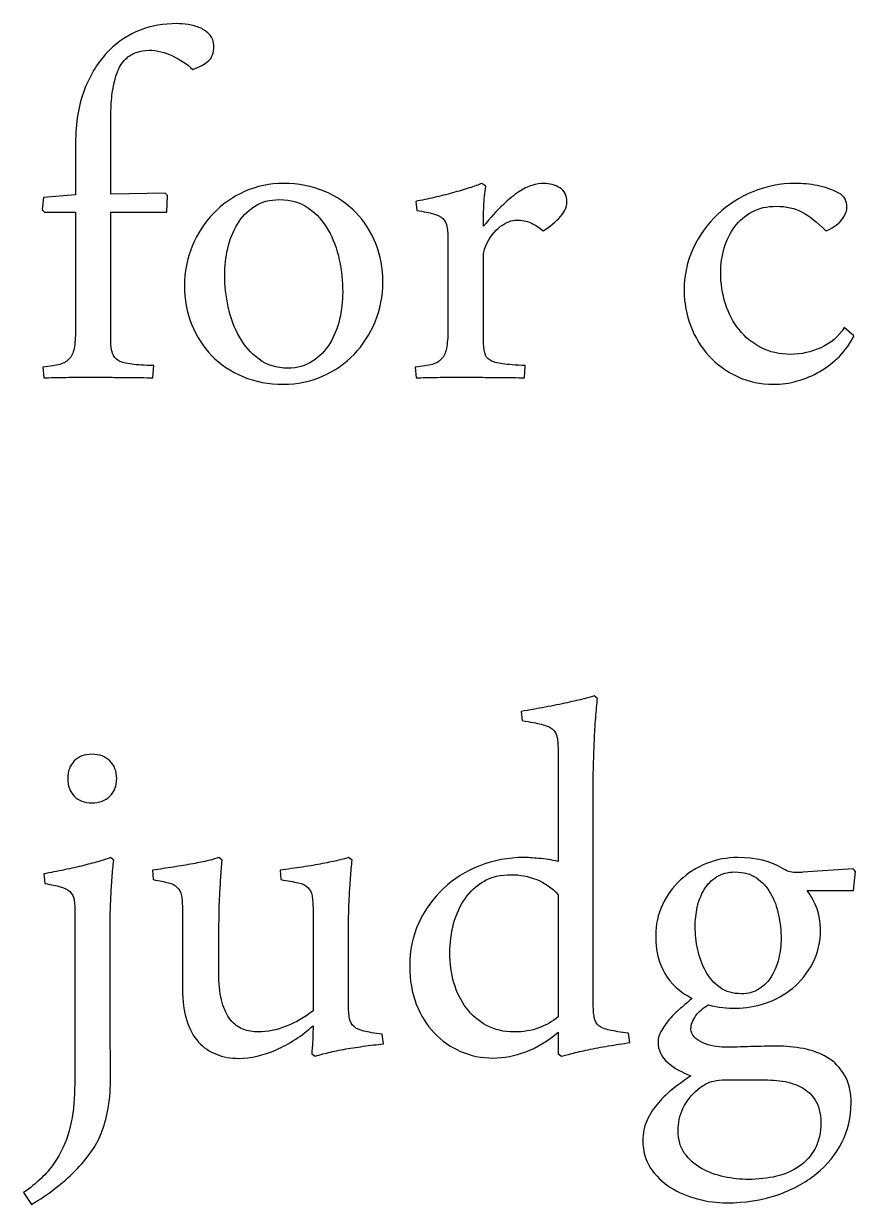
# Model space of a CAD drawing. Extents: x -303 to 288, y -142 to 145.
# Drawn here: x -35.48 to -25.03, y -141.26 to -126.42 of the extents above; entities that cross this region are included whole.
import ezdxf

# ---------------------------------------------------------------- set-up
doc = ezdxf.new("R2010")
doc.units = 0
doc.header["$MEASUREMENT"] = 0
doc.layers.add('LAYER_1', color=7, linetype='CONTINUOUS')

msp = doc.modelspace()

# ---------------------------------------------------------------- linework, layer by layer
at = {"layer": 'LAYER_1', "color": 250}
for points, knots in [([(-34.3837, -128.7916), (-34.3837, -128.7916), (-34.3837, -130.4003), (-34.3837, -130.4003), (-34.3837, -130.4003), (-34.3837, -130.4694), (-34.3766, -130.5245), (-34.3639, -130.5654), (-34.3639, -130.5654), (-34.3498, -130.6063), (-34.323, -130.6374), (-34.2849, -130.6585), (-34.2849, -130.6585), (-34.2468, -130.6797), (-34.1918, -130.6938), (-34.1212, -130.7023), (-34.1212, -130.7023), (-34.0521, -130.7107), (-33.9589, -130.7164), (-33.8432, -130.7192), (-33.8432, -130.7192), (-33.8432, -130.7192), (-33.8545, -130.8716), (-33.8545, -130.8716), (-33.8545, -130.8716), (-33.8997, -130.8716), (-33.9519, -130.8716), (-34.0125, -130.8702), (-34.0125, -130.8702), (-34.0732, -130.8688), (-34.1381, -130.8674), (-34.2059, -130.8674), (-34.2059, -130.8674), (-34.275, -130.8674), (-34.347, -130.8674), (-34.4189, -130.866), (-34.4189, -130.866), (-34.4923, -130.8645), (-34.5615, -130.8631), (-34.6278, -130.8631), (-34.6278, -130.8631), (-34.735, -130.8631), (-34.8437, -130.8645), (-34.9509, -130.8674), (-34.9509, -130.8674), (-35.0582, -130.8702), (-35.1499, -130.8716), (-35.2275, -130.8716), (-35.2275, -130.8716), (-35.2275, -130.8716), (-35.2402, -130.739), (-35.2402, -130.739), (-35.2402, -130.739), (-35.1485, -130.7305), (-35.0765, -130.7192), (-35.0229, -130.7037), (-35.0229, -130.7037), (-34.9693, -130.6896), (-34.9283, -130.6642), (-34.8987, -130.6275), (-34.8987, -130.6275), (-34.8705, -130.5922), (-34.8507, -130.5428), (-34.8409, -130.4807), (-34.8409, -130.4807), (-34.831, -130.4186), (-34.8267, -130.3354), (-34.8267, -130.231), (-34.8267, -130.231), (-34.8267, -130.231), (-34.8267, -128.7916), (-34.8267, -128.7916), (-34.8267, -128.7916), (-34.8267, -128.7916), (-35.219, -128.7916), (-35.219, -128.7916), (-35.219, -128.7916), (-35.219, -128.7916), (-35.2487, -128.7634), (-35.2487, -128.7634), (-35.2487, -128.7634), (-35.2487, -128.7634), (-35.2317, -128.6068), (-35.2317, -128.6068), (-35.2317, -128.6068), (-35.2317, -128.6068), (-34.8267, -128.5729), (-34.8267, -128.5729), (-34.8267, -128.5729), (-34.8267, -128.5729), (-34.8267, -127.928), (-34.8267, -127.928), (-34.8267, -127.928), (-34.8267, -127.6684), (-34.7886, -127.4426), (-34.7153, -127.2507), (-34.7153, -127.2507), (-34.6405, -127.0574), (-34.5375, -126.8951), (-34.4048, -126.7625), (-34.4048, -126.7625), (-34.2891, -126.6468), (-34.1593, -126.5607), (-34.0168, -126.5057), (-34.0168, -126.5057), (-33.8728, -126.4506), (-33.719, -126.4238), (-33.5525, -126.4238), (-33.5525, -126.4238), (-33.5116, -126.4238), (-33.465, -126.428), (-33.41, -126.4351), (-33.41, -126.4351), (-33.3564, -126.4436), (-33.307, -126.4591), (-33.259, -126.4788), (-33.259, -126.4788), (-33.2125, -126.5), (-33.1729, -126.5282), (-33.1405, -126.5663), (-33.1405, -126.5663), (-33.1066, -126.603), (-33.0897, -126.6496), (-33.0897, -126.7046), (-33.0897, -126.7046), (-33.0897, -126.7921), (-33.1123, -126.8556), (-33.1588, -126.8951), (-33.1588, -126.8951), (-33.204, -126.9332), (-33.2689, -126.9671), (-33.355, -126.9981), (-33.355, -126.9981), (-33.4241, -126.9346), (-33.5074, -126.8782), (-33.6076, -126.8302), (-33.6076, -126.8302), (-33.7063, -126.7822), (-33.8051, -126.7582), (-33.9053, -126.7582), (-33.9053, -126.7582), (-33.9603, -126.7582), (-34.0125, -126.7667), (-34.0633, -126.7851), (-34.0633, -126.7851), (-34.1141, -126.8034), (-34.1593, -126.8316), (-34.1988, -126.8697), (-34.1988, -126.8697), (-34.2454, -126.9163), (-34.2807, -126.9741), (-34.3061, -127.0433), (-34.3061, -127.0433), (-34.33, -127.1124), (-34.3484, -127.1872), (-34.3611, -127.2662), (-34.3611, -127.2662), (-34.3738, -127.3467), (-34.3808, -127.4299), (-34.3823, -127.5174), (-34.3823, -127.5174), (-34.3837, -127.6035), (-34.3837, -127.6867), (-34.3837, -127.7672), (-34.3837, -127.7672), (-34.3837, -127.7672), (-34.3837, -128.5645), (-34.3837, -128.5645), (-34.3837, -128.5645), (-34.3837, -128.5645), (-33.7021, -128.5518), (-33.7021, -128.5518), (-33.7021, -128.5518), (-33.7021, -128.5518), (-33.6696, -128.5814), (-33.6696, -128.5814), (-33.6696, -128.5814), (-33.6696, -128.5814), (-33.6809, -128.7916), (-33.6809, -128.7916), (-33.6809, -128.7916), (-33.6809, -128.7916), (-34.3837, -128.7916), (-34.3837, -128.7916)], [0, 0, 0, 0, 0.0212766, 0.0212766, 0.0212766, 0.0212766, 0.0425532, 0.0425532, 0.0425532, 0.0425532, 0.0638298, 0.0638298, 0.0638298, 0.0638298, 0.0851064, 0.0851064, 0.0851064, 0.0851064, 0.106383, 0.106383, 0.106383, 0.106383, 0.1276596, 0.1276596, 0.1276596, 0.1276596, 0.1489362, 0.1489362, 0.1489362, 0.1489362, 0.1702128, 0.1702128, 0.1702128, 0.1702128, 0.1914894, 0.1914894, 0.1914894, 0.1914894, 0.212766, 0.212766, 0.212766, 0.212766, 0.2340426, 0.2340426, 0.2340426, 0.2340426, 0.2553191, 0.2553191, 0.2553191, 0.2553191, 0.2765957, 0.2765957, 0.2765957, 0.2765957, 0.2978723, 0.2978723, 0.2978723, 0.2978723, 0.3191489, 0.3191489, 0.3191489, 0.3191489, 0.3404255, 0.3404255, 0.3404255, 0.3404255, 0.3617021, 0.3617021, 0.3617021, 0.3617021, 0.3829787, 0.3829787, 0.3829787, 0.3829787, 0.4042553, 0.4042553, 0.4042553, 0.4042553, 0.4255319, 0.4255319, 0.4255319, 0.4255319, 0.4468085, 0.4468085, 0.4468085, 0.4468085, 0.4680851, 0.4680851, 0.4680851, 0.4680851, 0.4893617, 0.4893617, 0.4893617, 0.4893617, 0.5106383, 0.5106383, 0.5106383, 0.5106383, 0.5319149, 0.5319149, 0.5319149, 0.5319149, 0.5531915, 0.5531915, 0.5531915, 0.5531915, 0.5744681, 0.5744681, 0.5744681, 0.5744681, 0.5957447, 0.5957447, 0.5957447, 0.5957447, 0.6170213, 0.6170213, 0.6170213, 0.6170213, 0.6382979, 0.6382979, 0.6382979, 0.6382979, 0.6595745, 0.6595745, 0.6595745, 0.6595745, 0.6808511, 0.6808511, 0.6808511, 0.6808511, 0.7021277, 0.7021277, 0.7021277, 0.7021277, 0.7234043, 0.7234043, 0.7234043, 0.7234043, 0.7446809, 0.7446809, 0.7446809, 0.7446809, 0.7659574, 0.7659574, 0.7659574, 0.7659574, 0.787234, 0.787234, 0.787234, 0.787234, 0.8085106, 0.8085106, 0.8085106, 0.8085106, 0.8297872, 0.8297872, 0.8297872, 0.8297872, 0.8510638, 0.8510638, 0.8510638, 0.8510638, 0.8723404, 0.8723404, 0.8723404, 0.8723404, 0.893617, 0.893617, 0.893617, 0.893617, 0.9148936, 0.9148936, 0.9148936, 0.9148936, 0.9361702, 0.9361702, 0.9361702, 0.9361702, 0.9574468, 0.9574468, 0.9574468, 0.9574468, 1, 1, 1, 1]), ([(-33.4579, -129.7187), (-33.4579, -129.5423), (-33.4255, -129.3744), (-33.3606, -129.2178), (-33.3606, -129.2178), (-33.2957, -129.0612), (-33.2082, -128.9243), (-33.0953, -128.8086), (-33.0953, -128.8086), (-32.9838, -128.6929), (-32.8526, -128.6011), (-32.7016, -128.5334), (-32.7016, -128.5334), (-32.5492, -128.4657), (-32.3869, -128.4318), (-32.2134, -128.4318), (-32.2134, -128.4318), (-32.0257, -128.4318), (-31.8549, -128.4643), (-31.7011, -128.5292), (-31.7011, -128.5292), (-31.5459, -128.5941), (-31.4147, -128.683), (-31.306, -128.7945), (-31.306, -128.7945), (-31.1974, -128.9059), (-31.1127, -129.0372), (-31.0534, -129.1867), (-31.0534, -129.1867), (-30.9942, -129.3377), (-30.9645, -129.4972), (-30.9645, -129.6679), (-30.9645, -129.6679), (-30.9645, -129.8471), (-30.997, -130.0151), (-31.0619, -130.1703), (-31.0619, -130.1703), (-31.1268, -130.3269), (-31.2143, -130.4624), (-31.3272, -130.5781), (-31.3272, -130.5781), (-31.4387, -130.6938), (-31.5699, -130.7855), (-31.7237, -130.8533), (-31.7237, -130.8533), (-31.8761, -130.921), (-32.0398, -130.9549), (-32.2134, -130.9549), (-32.2134, -130.9549), (-32.401, -130.9549), (-32.5704, -130.9224), (-32.7242, -130.8575), (-32.7242, -130.8575), (-32.8766, -130.7926), (-33.0078, -130.7037), (-33.1165, -130.5922), (-33.1165, -130.5922), (-33.2251, -130.4807), (-33.3098, -130.3495), (-33.369, -130.1999), (-33.369, -130.1999), (-33.4283, -130.0489), (-33.4579, -129.8895), (-33.4579, -129.7187)], [0, 0, 0, 0, 0.0588235, 0.0588235, 0.0588235, 0.0588235, 0.1176471, 0.1176471, 0.1176471, 0.1176471, 0.1764706, 0.1764706, 0.1764706, 0.1764706, 0.2352941, 0.2352941, 0.2352941, 0.2352941, 0.2941176, 0.2941176, 0.2941176, 0.2941176, 0.3529412, 0.3529412, 0.3529412, 0.3529412, 0.4117647, 0.4117647, 0.4117647, 0.4117647, 0.4705882, 0.4705882, 0.4705882, 0.4705882, 0.5294118, 0.5294118, 0.5294118, 0.5294118, 0.5882353, 0.5882353, 0.5882353, 0.5882353, 0.6470588, 0.6470588, 0.6470588, 0.6470588, 0.7058824, 0.7058824, 0.7058824, 0.7058824, 0.7647059, 0.7647059, 0.7647059, 0.7647059, 0.8235294, 0.8235294, 0.8235294, 0.8235294, 0.8823529, 0.8823529, 0.8823529, 0.8823529, 1, 1, 1, 1]), ([(-29.1823, -130.8716), (-29.2275, -130.8716), (-29.2797, -130.8716), (-29.3418, -130.8702), (-29.3418, -130.8702), (-29.4039, -130.8688), (-29.4716, -130.8674), (-29.5422, -130.8674), (-29.5422, -130.8674), (-29.6141, -130.8674), (-29.6875, -130.8674), (-29.7623, -130.866), (-29.7623, -130.866), (-29.8357, -130.8645), (-29.9062, -130.8631), (-29.9726, -130.8631), (-29.9726, -130.8631), (-30.0798, -130.8631), (-30.1828, -130.8645), (-30.283, -130.8674), (-30.283, -130.8674), (-30.3818, -130.8702), (-30.4707, -130.8716), (-30.5469, -130.8716), (-30.5469, -130.8716), (-30.5469, -130.8716), (-30.5596, -130.739), (-30.5596, -130.739), (-30.5596, -130.739), (-30.4693, -130.7305), (-30.3959, -130.7192), (-30.3423, -130.7037), (-30.3423, -130.7037), (-30.2886, -130.6896), (-30.2477, -130.6642), (-30.2181, -130.6275), (-30.2181, -130.6275), (-30.1899, -130.5922), (-30.1701, -130.5428), (-30.1602, -130.4807), (-30.1602, -130.4807), (-30.1518, -130.4186), (-30.1461, -130.3354), (-30.1461, -130.231), (-30.1461, -130.231), (-30.1461, -130.231), (-30.1461, -129.1599), (-30.1461, -129.1599), (-30.1461, -129.1599), (-30.1461, -129.0823), (-30.1503, -129.0216), (-30.1588, -128.9779), (-30.1588, -128.9779), (-30.1673, -128.9342), (-30.1842, -128.8989), (-30.211, -128.8721), (-30.211, -128.8721), (-30.2364, -128.8467), (-30.2759, -128.8269), (-30.3281, -128.8128), (-30.3281, -128.8128), (-30.3804, -128.7987), (-30.4509, -128.7846), (-30.5384, -128.7719), (-30.5384, -128.7719), (-30.5384, -128.7719), (-30.5511, -128.6562), (-30.5511, -128.6562), (-30.5511, -128.6562), (-30.4763, -128.6421), (-30.4001, -128.6265), (-30.3197, -128.6082), (-30.3197, -128.6082), (-30.2407, -128.5899), (-30.163, -128.5715), (-30.0883, -128.5503), (-30.0883, -128.5503), (-30.0135, -128.5292), (-29.9443, -128.5094), (-29.8794, -128.4883), (-29.8794, -128.4883), (-29.8145, -128.4671), (-29.7623, -128.4487), (-29.72, -128.4318), (-29.72, -128.4318), (-29.72, -128.4318), (-29.6706, -128.4657), (-29.6706, -128.4657), (-29.6706, -128.4657), (-29.6847, -128.5503), (-29.6932, -128.6364), (-29.696, -128.7197), (-29.696, -128.7197), (-29.6988, -128.8043), (-29.7002, -128.8876), (-29.7002, -128.9694), (-29.7002, -128.9694), (-29.6113, -128.8622), (-29.5309, -128.7733), (-29.4575, -128.7027), (-29.4575, -128.7027), (-29.3855, -128.6336), (-29.3178, -128.5786), (-29.2571, -128.5376), (-29.2571, -128.5376), (-29.1964, -128.4981), (-29.1414, -128.4699), (-29.0906, -128.4558), (-29.0906, -128.4558), (-29.0384, -128.4403), (-28.989, -128.4318), (-28.9396, -128.4318), (-28.9396, -128.4318), (-28.8677, -128.4318), (-28.8013, -128.4502), (-28.7407, -128.4868), (-28.7407, -128.4868), (-28.68, -128.5221), (-28.6503, -128.5814), (-28.6503, -128.6646), (-28.6503, -128.6646), (-28.6503, -128.7197), (-28.6772, -128.7803), (-28.7322, -128.8453), (-28.7322, -128.8453), (-28.7872, -128.9116), (-28.8606, -128.9723), (-28.9509, -129.0273), (-28.9509, -129.0273), (-29.0017, -128.9835), (-29.0525, -128.9497), (-29.1061, -128.9271), (-29.1061, -128.9271), (-29.1598, -128.9031), (-29.219, -128.8918), (-29.2825, -128.8918), (-29.2825, -128.8918), (-29.346, -128.8918), (-29.4152, -128.9186), (-29.4885, -128.9737), (-29.4885, -128.9737), (-29.5633, -129.0287), (-29.624, -129.1091), (-29.6706, -129.2136), (-29.6706, -129.2136), (-29.6847, -129.2446), (-29.6932, -129.2714), (-29.696, -129.294), (-29.696, -129.294), (-29.6988, -129.318), (-29.7002, -129.349), (-29.7002, -129.3871), (-29.7002, -129.3871), (-29.7002, -129.3871), (-29.7002, -130.4003), (-29.7002, -130.4003), (-29.7002, -130.4003), (-29.7002, -130.4666), (-29.6946, -130.5188), (-29.6847, -130.5597), (-29.6847, -130.5597), (-29.6762, -130.5993), (-29.6536, -130.6303), (-29.617, -130.6529), (-29.617, -130.6529), (-29.5817, -130.674), (-29.5295, -130.6896), (-29.4603, -130.698), (-29.4603, -130.698), (-29.3912, -130.7065), (-29.2966, -130.7136), (-29.1753, -130.7192), (-29.1753, -130.7192), (-29.1753, -130.7192), (-29.1823, -130.8716), (-29.1823, -130.8716)], [0, 0, 0, 0, 0.0222222, 0.0222222, 0.0222222, 0.0222222, 0.0444444, 0.0444444, 0.0444444, 0.0444444, 0.0666667, 0.0666667, 0.0666667, 0.0666667, 0.0888889, 0.0888889, 0.0888889, 0.0888889, 0.1111111, 0.1111111, 0.1111111, 0.1111111, 0.1333333, 0.1333333, 0.1333333, 0.1333333, 0.1555556, 0.1555556, 0.1555556, 0.1555556, 0.1777778, 0.1777778, 0.1777778, 0.1777778, 0.2, 0.2, 0.2, 0.2, 0.2222222, 0.2222222, 0.2222222, 0.2222222, 0.2444444, 0.2444444, 0.2444444, 0.2444444, 0.2666667, 0.2666667, 0.2666667, 0.2666667, 0.2888889, 0.2888889, 0.2888889, 0.2888889, 0.3111111, 0.3111111, 0.3111111, 0.3111111, 0.3333333, 0.3333333, 0.3333333, 0.3333333, 0.3555556, 0.3555556, 0.3555556, 0.3555556, 0.3777778, 0.3777778, 0.3777778, 0.3777778, 0.4, 0.4, 0.4, 0.4, 0.4222222, 0.4222222, 0.4222222, 0.4222222, 0.4444444, 0.4444444, 0.4444444, 0.4444444, 0.4666667, 0.4666667, 0.4666667, 0.4666667, 0.4888889, 0.4888889, 0.4888889, 0.4888889, 0.5111111, 0.5111111, 0.5111111, 0.5111111, 0.5333333, 0.5333333, 0.5333333, 0.5333333, 0.5555556, 0.5555556, 0.5555556, 0.5555556, 0.5777778, 0.5777778, 0.5777778, 0.5777778, 0.6, 0.6, 0.6, 0.6, 0.6222222, 0.6222222, 0.6222222, 0.6222222, 0.6444444, 0.6444444, 0.6444444, 0.6444444, 0.6666667, 0.6666667, 0.6666667, 0.6666667, 0.6888889, 0.6888889, 0.6888889, 0.6888889, 0.7111111, 0.7111111, 0.7111111, 0.7111111, 0.7333333, 0.7333333, 0.7333333, 0.7333333, 0.7555556, 0.7555556, 0.7555556, 0.7555556, 0.7777778, 0.7777778, 0.7777778, 0.7777778, 0.8, 0.8, 0.8, 0.8, 0.8222222, 0.8222222, 0.8222222, 0.8222222, 0.8444444, 0.8444444, 0.8444444, 0.8444444, 0.8666667, 0.8666667, 0.8666667, 0.8666667, 0.8888889, 0.8888889, 0.8888889, 0.8888889, 0.9111111, 0.9111111, 0.9111111, 0.9111111, 0.9333333, 0.9333333, 0.9333333, 0.9333333, 0.9555556, 0.9555556, 0.9555556, 0.9555556, 1, 1, 1, 1]), ([(-25.0449, -130.3467), (-25.0915, -130.4426), (-25.1521, -130.5287), (-25.2269, -130.6035), (-25.2269, -130.6035), (-25.3003, -130.6769), (-25.3836, -130.7404), (-25.4725, -130.7926), (-25.4725, -130.7926), (-25.5614, -130.8448), (-25.6559, -130.8857), (-25.7561, -130.9125), (-25.7561, -130.9125), (-25.8549, -130.9407), (-25.9536, -130.9549), (-26.0538, -130.9549), (-26.0538, -130.9549), (-26.2189, -130.9549), (-26.3699, -130.9224), (-26.5082, -130.8575), (-26.5082, -130.8575), (-26.6465, -130.7926), (-26.765, -130.7065), (-26.8638, -130.5993), (-26.8638, -130.5993), (-26.9626, -130.4906), (-27.0402, -130.3664), (-27.0952, -130.2239), (-27.0952, -130.2239), (-27.1503, -130.0828), (-27.1785, -129.9332), (-27.1785, -129.7766), (-27.1785, -129.7766), (-27.1785, -129.5861), (-27.1404, -129.4097), (-27.0642, -129.2474), (-27.0642, -129.2474), (-26.988, -129.0837), (-26.8864, -128.9426), (-26.758, -128.8213), (-26.758, -128.8213), (-26.6296, -128.6999), (-26.4814, -128.6054), (-26.3135, -128.5362), (-26.3135, -128.5362), (-26.1456, -128.4671), (-25.9678, -128.4318), (-25.7801, -128.4318), (-25.7801, -128.4318), (-25.6898, -128.4318), (-25.598, -128.4403), (-25.5049, -128.4572), (-25.5049, -128.4572), (-25.4132, -128.4741), (-25.3229, -128.5052), (-25.2354, -128.5518), (-25.2354, -128.5518), (-25.1959, -128.5715), (-25.1691, -128.5969), (-25.1536, -128.6294), (-25.1536, -128.6294), (-25.1394, -128.6604), (-25.131, -128.6915), (-25.131, -128.7225), (-25.131, -128.7225), (-25.131, -128.7719), (-25.1507, -128.8227), (-25.1888, -128.8763), (-25.1888, -128.8763), (-25.2283, -128.9313), (-25.2918, -128.9793), (-25.3793, -129.0231), (-25.3793, -129.0231), (-25.3793, -129.0231), (-25.4005, -129.0231), (-25.4005, -129.0231), (-25.4005, -129.0231), (-25.5021, -128.9186), (-25.5995, -128.8424), (-25.694, -128.7916), (-25.694, -128.7916), (-25.7871, -128.7423), (-25.8958, -128.7183), (-26.02, -128.7183), (-26.02, -128.7183), (-26.1357, -128.7183), (-26.2373, -128.7408), (-26.3248, -128.7874), (-26.3248, -128.7874), (-26.4108, -128.8354), (-26.4828, -128.8975), (-26.5407, -128.9737), (-26.5407, -128.9737), (-26.5985, -129.0513), (-26.6437, -129.1402), (-26.6733, -129.2404), (-26.6733, -129.2404), (-26.7043, -129.342), (-26.7185, -129.445), (-26.7185, -129.5522), (-26.7185, -129.5522), (-26.7185, -129.6877), (-26.6987, -129.8175), (-26.6592, -129.9417), (-26.6592, -129.9417), (-26.6197, -130.0659), (-26.5618, -130.1745), (-26.487, -130.2676), (-26.487, -130.2676), (-26.4137, -130.3622), (-26.3219, -130.437), (-26.2119, -130.4934), (-26.2119, -130.4934), (-26.1032, -130.5499), (-25.979, -130.5781), (-25.8379, -130.5781), (-25.8379, -130.5781), (-25.7067, -130.5781), (-25.5797, -130.5499), (-25.4583, -130.4948), (-25.4583, -130.4948), (-25.337, -130.4398), (-25.2382, -130.3551), (-25.1648, -130.2394), (-25.1648, -130.2394), (-25.1648, -130.2394), (-25.0449, -130.3467), (-25.0449, -130.3467)], [0, 0, 0, 0, 0.030303, 0.030303, 0.030303, 0.030303, 0.0606061, 0.0606061, 0.0606061, 0.0606061, 0.0909091, 0.0909091, 0.0909091, 0.0909091, 0.1212121, 0.1212121, 0.1212121, 0.1212121, 0.1515152, 0.1515152, 0.1515152, 0.1515152, 0.1818182, 0.1818182, 0.1818182, 0.1818182, 0.2121212, 0.2121212, 0.2121212, 0.2121212, 0.2424242, 0.2424242, 0.2424242, 0.2424242, 0.2727273, 0.2727273, 0.2727273, 0.2727273, 0.3030303, 0.3030303, 0.3030303, 0.3030303, 0.3333333, 0.3333333, 0.3333333, 0.3333333, 0.3636364, 0.3636364, 0.3636364, 0.3636364, 0.3939394, 0.3939394, 0.3939394, 0.3939394, 0.4242424, 0.4242424, 0.4242424, 0.4242424, 0.4545455, 0.4545455, 0.4545455, 0.4545455, 0.4848485, 0.4848485, 0.4848485, 0.4848485, 0.5151515, 0.5151515, 0.5151515, 0.5151515, 0.5454545, 0.5454545, 0.5454545, 0.5454545, 0.5757576, 0.5757576, 0.5757576, 0.5757576, 0.6060606, 0.6060606, 0.6060606, 0.6060606, 0.6363636, 0.6363636, 0.6363636, 0.6363636, 0.6666667, 0.6666667, 0.6666667, 0.6666667, 0.6969697, 0.6969697, 0.6969697, 0.6969697, 0.7272727, 0.7272727, 0.7272727, 0.7272727, 0.7575758, 0.7575758, 0.7575758, 0.7575758, 0.7878788, 0.7878788, 0.7878788, 0.7878788, 0.8181818, 0.8181818, 0.8181818, 0.8181818, 0.8484848, 0.8484848, 0.8484848, 0.8484848, 0.8787879, 0.8787879, 0.8787879, 0.8787879, 0.9090909, 0.9090909, 0.9090909, 0.9090909, 0.9393939, 0.9393939, 0.9393939, 0.9393939, 1, 1, 1, 1]), ([(-32.1597, -130.7517), (-32.0384, -130.7517), (-31.934, -130.7234), (-31.8479, -130.6656), (-31.8479, -130.6656), (-31.7604, -130.6063), (-31.6884, -130.5329), (-31.632, -130.4412), (-31.632, -130.4412), (-31.5755, -130.3509), (-31.5346, -130.2493), (-31.5078, -130.1364), (-31.5078, -130.1364), (-31.4824, -130.0221), (-31.4697, -129.9092), (-31.4697, -129.7963), (-31.4697, -129.7963), (-31.4697, -129.6651), (-31.4838, -129.5296), (-31.512, -129.3914), (-31.512, -129.3914), (-31.5417, -129.2545), (-31.5882, -129.1289), (-31.6517, -129.0174), (-31.6517, -129.0174), (-31.7138, -128.9059), (-31.7971, -128.8142), (-31.8973, -128.7423), (-31.8973, -128.7423), (-31.9975, -128.6703), (-32.1202, -128.635), (-32.2627, -128.635), (-32.2627, -128.635), (-32.3869, -128.635), (-32.4928, -128.6632), (-32.5788, -128.7197), (-32.5788, -128.7197), (-32.6663, -128.7761), (-32.7369, -128.8495), (-32.7919, -128.9412), (-32.7919, -128.9412), (-32.8469, -129.0315), (-32.8879, -129.1345), (-32.9147, -129.2474), (-32.9147, -129.2474), (-32.9401, -129.3603), (-32.9528, -129.4732), (-32.9528, -129.5861), (-32.9528, -129.5861), (-32.9528, -129.7131), (-32.9387, -129.8443), (-32.9076, -129.9826), (-32.9076, -129.9826), (-32.878, -130.1209), (-32.83, -130.2465), (-32.7679, -130.3594), (-32.7679, -130.3594), (-32.7044, -130.4723), (-32.6226, -130.5654), (-32.521, -130.6402), (-32.521, -130.6402), (-32.4208, -130.715), (-32.2994, -130.7517), (-32.1597, -130.7517)], [0, 0, 0, 0, 0.0588235, 0.0588235, 0.0588235, 0.0588235, 0.1176471, 0.1176471, 0.1176471, 0.1176471, 0.1764706, 0.1764706, 0.1764706, 0.1764706, 0.2352941, 0.2352941, 0.2352941, 0.2352941, 0.2941176, 0.2941176, 0.2941176, 0.2941176, 0.3529412, 0.3529412, 0.3529412, 0.3529412, 0.4117647, 0.4117647, 0.4117647, 0.4117647, 0.4705882, 0.4705882, 0.4705882, 0.4705882, 0.5294118, 0.5294118, 0.5294118, 0.5294118, 0.5882353, 0.5882353, 0.5882353, 0.5882353, 0.6470588, 0.6470588, 0.6470588, 0.6470588, 0.7058824, 0.7058824, 0.7058824, 0.7058824, 0.7647059, 0.7647059, 0.7647059, 0.7647059, 0.8235294, 0.8235294, 0.8235294, 0.8235294, 0.8823529, 0.8823529, 0.8823529, 0.8823529, 1, 1, 1, 1]), ([(-28.2665, -134.9017), (-28.275, -134.9708), (-28.2821, -135.0527), (-28.2891, -135.1458), (-28.2891, -135.1458), (-28.2962, -135.2404), (-28.3018, -135.3335), (-28.3061, -135.428), (-28.3061, -135.428), (-28.3103, -135.5212), (-28.3131, -135.6087), (-28.3159, -135.6919), (-28.3159, -135.6919), (-28.3188, -135.7752), (-28.3202, -135.8401), (-28.3202, -135.8909), (-28.3202, -135.8909), (-28.3202, -135.8909), (-28.3202, -138.7187), (-28.3202, -138.7187), (-28.3202, -138.7187), (-28.3202, -138.7977), (-28.3159, -138.8612), (-28.3075, -138.9064), (-28.3075, -138.9064), (-28.299, -138.9516), (-28.2807, -138.9868), (-28.2496, -139.0122), (-28.2496, -139.0122), (-28.22, -139.0362), (-28.1748, -139.0546), (-28.1156, -139.0673), (-28.1156, -139.0673), (-28.0563, -139.08), (-27.9773, -139.0927), (-27.8771, -139.1068), (-27.8771, -139.1068), (-27.8771, -139.1068), (-27.8616, -139.2225), (-27.8616, -139.2225), (-27.8616, -139.2225), (-27.949, -139.2366), (-28.0394, -139.2507), (-28.1297, -139.2662), (-28.1297, -139.2662), (-28.2214, -139.2803), (-28.3061, -139.2973), (-28.3837, -139.3128), (-28.3837, -139.3128), (-28.4627, -139.3297), (-28.5318, -139.3453), (-28.5911, -139.3608), (-28.5911, -139.3608), (-28.6504, -139.3763), (-28.6941, -139.3876), (-28.7209, -139.3961), (-28.7209, -139.3961), (-28.7209, -139.3961), (-28.7618, -139.3636), (-28.7618, -139.3636), (-28.7618, -139.3636), (-28.7618, -139.3636), (-28.7618, -139.0941), (-28.7618, -139.0941), (-28.7618, -139.0941), (-28.8973, -139.207), (-29.0328, -139.2888), (-29.1696, -139.3396), (-29.1696, -139.3396), (-29.3065, -139.3918), (-29.4434, -139.4172), (-29.5803, -139.4172), (-29.5803, -139.4172), (-29.7242, -139.4172), (-29.8597, -139.389), (-29.9867, -139.334), (-29.9867, -139.334), (-30.1123, -139.2789), (-30.2237, -139.2013), (-30.3183, -139.1025), (-30.3183, -139.1025), (-30.4142, -139.0038), (-30.489, -138.8824), (-30.5441, -138.7413), (-30.5441, -138.7413), (-30.5991, -138.5988), (-30.6273, -138.4407), (-30.6273, -138.2672), (-30.6273, -138.2672), (-30.6273, -138.0696), (-30.5892, -137.8862), (-30.513, -137.7197), (-30.513, -137.7197), (-30.4368, -137.5532), (-30.3338, -137.4092), (-30.2026, -137.2879), (-30.2026, -137.2879), (-30.0728, -137.1665), (-29.9204, -137.072), (-29.7468, -137.0028), (-29.7468, -137.0028), (-29.5732, -136.9337), (-29.387, -136.8984), (-29.188, -136.8984), (-29.188, -136.8984), (-29.1499, -136.8984), (-29.0892, -136.9026), (-29.006, -136.9097), (-29.006, -136.9097), (-28.9241, -136.9168), (-28.8423, -136.9295), (-28.7618, -136.9492), (-28.7618, -136.9492), (-28.7618, -136.9492), (-28.7618, -135.5762), (-28.7618, -135.5762), (-28.7618, -135.5762), (-28.7618, -135.4986), (-28.7661, -135.4379), (-28.7745, -135.3928), (-28.7745, -135.3928), (-28.783, -135.3462), (-28.8028, -135.3109), (-28.8352, -135.2841), (-28.8352, -135.2841), (-28.8663, -135.2587), (-28.9114, -135.239), (-28.9707, -135.2248), (-28.9707, -135.2248), (-29.0299, -135.2107), (-29.1104, -135.1952), (-29.2134, -135.1797), (-29.2134, -135.1797), (-29.2134, -135.1797), (-29.2247, -135.064), (-29.2247, -135.064), (-29.2247, -135.064), (-29.1231, -135.047), (-29.0229, -135.0287), (-28.9241, -135.0104), (-28.9241, -135.0104), (-28.8239, -134.9906), (-28.7322, -134.9723), (-28.649, -134.9539), (-28.649, -134.9539), (-28.5643, -134.9356), (-28.4923, -134.92), (-28.4331, -134.9045), (-28.4331, -134.9045), (-28.3738, -134.889), (-28.3329, -134.8777), (-28.3075, -134.8692), (-28.3075, -134.8692), (-28.3075, -134.8692), (-28.2665, -134.9017), (-28.2665, -134.9017)], [0, 0, 0, 0, 0.025, 0.025, 0.025, 0.025, 0.05, 0.05, 0.05, 0.05, 0.075, 0.075, 0.075, 0.075, 0.1, 0.1, 0.1, 0.1, 0.125, 0.125, 0.125, 0.125, 0.15, 0.15, 0.15, 0.15, 0.175, 0.175, 0.175, 0.175, 0.2, 0.2, 0.2, 0.2, 0.225, 0.225, 0.225, 0.225, 0.25, 0.25, 0.25, 0.25, 0.275, 0.275, 0.275, 0.275, 0.3, 0.3, 0.3, 0.3, 0.325, 0.325, 0.325, 0.325, 0.35, 0.35, 0.35, 0.35, 0.375, 0.375, 0.375, 0.375, 0.4, 0.4, 0.4, 0.4, 0.425, 0.425, 0.425, 0.425, 0.45, 0.45, 0.45, 0.45, 0.475, 0.475, 0.475, 0.475, 0.5, 0.5, 0.5, 0.5, 0.525, 0.525, 0.525, 0.525, 0.55, 0.55, 0.55, 0.55, 0.575, 0.575, 0.575, 0.575, 0.6, 0.6, 0.6, 0.6, 0.625, 0.625, 0.625, 0.625, 0.65, 0.65, 0.65, 0.65, 0.675, 0.675, 0.675, 0.675, 0.7, 0.7, 0.7, 0.7, 0.725, 0.725, 0.725, 0.725, 0.75, 0.75, 0.75, 0.75, 0.775, 0.775, 0.775, 0.775, 0.8, 0.8, 0.8, 0.8, 0.825, 0.825, 0.825, 0.825, 0.85, 0.85, 0.85, 0.85, 0.875, 0.875, 0.875, 0.875, 0.9, 0.9, 0.9, 0.9, 0.925, 0.925, 0.925, 0.925, 0.95, 0.95, 0.95, 0.95, 1, 1, 1, 1]), ([(-34.9255, -135.9064), (-34.9255, -135.8161), (-34.8987, -135.7427), (-34.8437, -135.6863), (-34.8437, -135.6863), (-34.7872, -135.6298), (-34.7153, -135.6016), (-34.6236, -135.6016), (-34.6236, -135.6016), (-34.5276, -135.6016), (-34.4514, -135.6298), (-34.395, -135.6863), (-34.395, -135.6863), (-34.3385, -135.7427), (-34.3103, -135.8161), (-34.3103, -135.9064), (-34.3103, -135.9064), (-34.3103, -135.9981), (-34.3385, -136.0715), (-34.395, -136.1279), (-34.395, -136.1279), (-34.4514, -136.1844), (-34.5276, -136.2126), (-34.6236, -136.2126), (-34.6236, -136.2126), (-34.7153, -136.2126), (-34.7872, -136.1844), (-34.8437, -136.1279), (-34.8437, -136.1279), (-34.8987, -136.0715), (-34.9255, -135.9981), (-34.9255, -135.9064)], [0, 0, 0, 0, 0.1111111, 0.1111111, 0.1111111, 0.1111111, 0.2222222, 0.2222222, 0.2222222, 0.2222222, 0.3333333, 0.3333333, 0.3333333, 0.3333333, 0.4444444, 0.4444444, 0.4444444, 0.4444444, 0.5555556, 0.5555556, 0.5555556, 0.5555556, 0.6666667, 0.6666667, 0.6666667, 0.6666667, 0.7777778, 0.7777778, 0.7777778, 0.7777778, 1, 1, 1, 1]), ([(-34.347, -136.9323), (-34.3554, -137.0014), (-34.3625, -137.0748), (-34.3681, -137.1552), (-34.3681, -137.1552), (-34.3738, -137.2357), (-34.378, -137.3147), (-34.3823, -137.3937), (-34.3823, -137.3937), (-34.3865, -137.4713), (-34.3893, -137.5447), (-34.3907, -137.6138), (-34.3907, -137.6138), (-34.3921, -137.683), (-34.3921, -137.7422), (-34.3921, -137.7916), (-34.3921, -137.7916), (-34.3921, -137.7916), (-34.3921, -138.85), (-34.3921, -138.85), (-34.3921, -138.85), (-34.3921, -138.9911), (-34.3921, -139.1209), (-34.3907, -139.2408), (-34.3907, -139.2408), (-34.3893, -139.3608), (-34.3879, -139.4624), (-34.3879, -139.5442), (-34.3879, -139.5442), (-34.3879, -139.5442), (-34.3879, -139.715), (-34.3879, -139.715), (-34.3879, -139.715), (-34.3879, -139.8377), (-34.3992, -139.9563), (-34.4218, -140.0677), (-34.4218, -140.0677), (-34.4429, -140.1792), (-34.4712, -140.278), (-34.5036, -140.3641), (-34.5036, -140.3641), (-34.5671, -140.5207), (-34.6772, -140.6773), (-34.8324, -140.8354), (-34.8324, -140.8354), (-34.989, -140.992), (-35.1711, -141.1317), (-35.3799, -141.2559), (-35.3799, -141.2559), (-35.3799, -141.2559), (-35.4801, -141.1077), (-35.4801, -141.1077), (-35.4801, -141.1077), (-35.315, -140.992), (-35.188, -140.8692), (-35.0991, -140.7422), (-35.0991, -140.7422), (-35.0116, -140.6138), (-34.9467, -140.477), (-34.9072, -140.333), (-34.9072, -140.333), (-34.8677, -140.1877), (-34.8451, -140.0339), (-34.8409, -139.8688), (-34.8409, -139.8688), (-34.8366, -139.7051), (-34.8352, -139.5287), (-34.8352, -139.3382), (-34.8352, -139.3382), (-34.8352, -139.3382), (-34.8352, -137.6096), (-34.8352, -137.6096), (-34.8352, -137.6096), (-34.8352, -137.5334), (-34.8394, -137.4727), (-34.8465, -137.4276), (-34.8465, -137.4276), (-34.855, -137.3838), (-34.8733, -137.35), (-34.8987, -137.3246), (-34.8987, -137.3246), (-34.9255, -137.3006), (-34.9636, -137.2808), (-35.0144, -137.2667), (-35.0144, -137.2667), (-35.0652, -137.2526), (-35.133, -137.2399), (-35.2148, -137.2258), (-35.2148, -137.2258), (-35.2148, -137.2258), (-35.2275, -137.1058), (-35.2275, -137.1058), (-35.2275, -137.1058), (-35.1414, -137.0889), (-35.0553, -137.072), (-34.9693, -137.0536), (-34.9693, -137.0536), (-34.8818, -137.0367), (-34.8013, -137.0169), (-34.7251, -136.9986), (-34.7251, -136.9986), (-34.649, -136.9788), (-34.5826, -136.9605), (-34.5234, -136.945), (-34.5234, -136.945), (-34.4641, -136.928), (-34.4189, -136.9125), (-34.3879, -136.8984), (-34.3879, -136.8984), (-34.3879, -136.8984), (-34.347, -136.9323), (-34.347, -136.9323)], [0, 0, 0, 0, 0.0344828, 0.0344828, 0.0344828, 0.0344828, 0.0689655, 0.0689655, 0.0689655, 0.0689655, 0.1034483, 0.1034483, 0.1034483, 0.1034483, 0.137931, 0.137931, 0.137931, 0.137931, 0.1724138, 0.1724138, 0.1724138, 0.1724138, 0.2068966, 0.2068966, 0.2068966, 0.2068966, 0.2413793, 0.2413793, 0.2413793, 0.2413793, 0.2758621, 0.2758621, 0.2758621, 0.2758621, 0.3103448, 0.3103448, 0.3103448, 0.3103448, 0.3448276, 0.3448276, 0.3448276, 0.3448276, 0.3793103, 0.3793103, 0.3793103, 0.3793103, 0.4137931, 0.4137931, 0.4137931, 0.4137931, 0.4482759, 0.4482759, 0.4482759, 0.4482759, 0.4827586, 0.4827586, 0.4827586, 0.4827586, 0.5172414, 0.5172414, 0.5172414, 0.5172414, 0.5517241, 0.5517241, 0.5517241, 0.5517241, 0.5862069, 0.5862069, 0.5862069, 0.5862069, 0.6206897, 0.6206897, 0.6206897, 0.6206897, 0.6551724, 0.6551724, 0.6551724, 0.6551724, 0.6896552, 0.6896552, 0.6896552, 0.6896552, 0.7241379, 0.7241379, 0.7241379, 0.7241379, 0.7586207, 0.7586207, 0.7586207, 0.7586207, 0.7931034, 0.7931034, 0.7931034, 0.7931034, 0.8275862, 0.8275862, 0.8275862, 0.8275862, 0.862069, 0.862069, 0.862069, 0.862069, 0.8965517, 0.8965517, 0.8965517, 0.8965517, 0.9310345, 0.9310345, 0.9310345, 0.9310345, 1, 1, 1, 1]), ([(-31.8592, -139.3636), (-31.8536, -139.3128), (-31.8494, -139.2549), (-31.8465, -139.1872), (-31.8465, -139.1872), (-31.8437, -139.1195), (-31.8423, -139.0616), (-31.8423, -139.0122), (-31.8423, -139.0122), (-31.9862, -139.1406), (-32.1401, -139.2422), (-32.3037, -139.3128), (-32.3037, -139.3128), (-32.4674, -139.3848), (-32.6255, -139.4215), (-32.7765, -139.4215), (-32.7765, -139.4215), (-32.8781, -139.4215), (-32.9726, -139.4045), (-33.0573, -139.3707), (-33.0573, -139.3707), (-33.1434, -139.3382), (-33.2181, -139.286), (-33.2816, -139.2168), (-33.2816, -139.2168), (-33.3451, -139.1463), (-33.3945, -139.056), (-33.4298, -138.9459), (-33.4298, -138.9459), (-33.4651, -138.8358), (-33.4834, -138.7032), (-33.4834, -138.548), (-33.4834, -138.548), (-33.4834, -138.548), (-33.4834, -137.5602), (-33.4834, -137.5602), (-33.4834, -137.5602), (-33.4834, -137.484), (-33.4877, -137.4233), (-33.4961, -137.3782), (-33.4961, -137.3782), (-33.5046, -137.3344), (-33.5215, -137.2992), (-33.5483, -137.2738), (-33.5483, -137.2738), (-33.5737, -137.2469), (-33.6104, -137.2272), (-33.6598, -137.2159), (-33.6598, -137.2159), (-33.7078, -137.2032), (-33.7713, -137.1905), (-33.8517, -137.1764), (-33.8517, -137.1764), (-33.8517, -137.1764), (-33.8602, -137.0565), (-33.8602, -137.0565), (-33.8602, -137.0565), (-33.7713, -137.0452), (-33.6838, -137.0325), (-33.5977, -137.0184), (-33.5977, -137.0184), (-33.5102, -137.0057), (-33.4298, -136.9915), (-33.3536, -136.9774), (-33.3536, -136.9774), (-33.2774, -136.9633), (-33.2111, -136.9506), (-33.1546, -136.9365), (-33.1546, -136.9365), (-33.0982, -136.9224), (-33.0545, -136.9097), (-33.0248, -136.8984), (-33.0248, -136.8984), (-33.0248, -136.8984), (-32.9839, -136.9323), (-32.9839, -136.9323), (-32.9839, -136.9323), (-32.9924, -137.0014), (-32.998, -137.0748), (-33.0022, -137.1538), (-33.0022, -137.1538), (-33.0065, -137.2314), (-33.0107, -137.309), (-33.0149, -137.3824), (-33.0149, -137.3824), (-33.0192, -137.4572), (-33.022, -137.5278), (-33.022, -137.5955), (-33.022, -137.5955), (-33.0234, -137.6632), (-33.0248, -137.7211), (-33.0248, -137.7719), (-33.0248, -137.7719), (-33.0248, -137.7719), (-33.0248, -138.3914), (-33.0248, -138.3914), (-33.0248, -138.3914), (-33.0248, -138.5212), (-33.0121, -138.6312), (-32.9853, -138.7201), (-32.9853, -138.7201), (-32.9599, -138.809), (-32.9246, -138.8824), (-32.8795, -138.9374), (-32.8795, -138.9374), (-32.8357, -138.9925), (-32.7835, -139.032), (-32.7228, -139.0546), (-32.7228, -139.0546), (-32.6622, -139.0786), (-32.5973, -139.0898), (-32.5281, -139.0898), (-32.5281, -139.0898), (-32.4152, -139.0898), (-32.2995, -139.0659), (-32.1796, -139.0179), (-32.1796, -139.0179), (-32.0596, -138.9699), (-31.9467, -138.905), (-31.8423, -138.826), (-31.8423, -138.826), (-31.8423, -138.826), (-31.8423, -137.5602), (-31.8423, -137.5602), (-31.8423, -137.5602), (-31.8423, -137.484), (-31.8465, -137.4233), (-31.855, -137.3782), (-31.855, -137.3782), (-31.8635, -137.3344), (-31.8804, -137.2992), (-31.9086, -137.2738), (-31.9086, -137.2738), (-31.9354, -137.2469), (-31.9764, -137.2272), (-32.03, -137.2159), (-32.03, -137.2159), (-32.0836, -137.2032), (-32.157, -137.1905), (-32.2473, -137.1764), (-32.2473, -137.1764), (-32.2473, -137.1764), (-32.2558, -137.0565), (-32.2558, -137.0565), (-32.2558, -137.0565), (-32.1626, -137.0452), (-32.0695, -137.0325), (-31.9764, -137.0184), (-31.9764, -137.0184), (-31.8846, -137.0057), (-31.8, -136.9901), (-31.7224, -136.976), (-31.7224, -136.976), (-31.6448, -136.9605), (-31.5784, -136.9464), (-31.5206, -136.9337), (-31.5206, -136.9337), (-31.4627, -136.9224), (-31.4204, -136.9097), (-31.3964, -136.8984), (-31.3964, -136.8984), (-31.3964, -136.8984), (-31.3498, -136.9323), (-31.3498, -136.9323), (-31.3498, -136.9323), (-31.3583, -137.0014), (-31.3654, -137.0748), (-31.371, -137.1538), (-31.371, -137.1538), (-31.3767, -137.2314), (-31.3809, -137.309), (-31.3851, -137.3824), (-31.3851, -137.3824), (-31.3894, -137.4572), (-31.3922, -137.5278), (-31.3936, -137.5955), (-31.3936, -137.5955), (-31.395, -137.6632), (-31.3964, -137.7211), (-31.3964, -137.7719), (-31.3964, -137.7719), (-31.3964, -137.7719), (-31.3964, -138.7342), (-31.3964, -138.7342), (-31.3964, -138.7342), (-31.3964, -138.8147), (-31.3922, -138.8768), (-31.3837, -138.9205), (-31.3837, -138.9205), (-31.3752, -138.9643), (-31.3569, -138.9995), (-31.3273, -139.0235), (-31.3273, -139.0235), (-31.299, -139.0489), (-31.2567, -139.0673), (-31.2017, -139.08), (-31.2017, -139.08), (-31.1466, -139.0927), (-31.0704, -139.1054), (-30.9745, -139.1195), (-30.9745, -139.1195), (-30.9745, -139.1195), (-30.9576, -139.2394), (-30.9576, -139.2394), (-30.9576, -139.2394), (-31.0408, -139.2479), (-31.1255, -139.2578), (-31.2116, -139.2705), (-31.2116, -139.2705), (-31.299, -139.2818), (-31.3809, -139.2959), (-31.4599, -139.3086), (-31.4599, -139.3086), (-31.5389, -139.3227), (-31.6095, -139.3382), (-31.673, -139.3551), (-31.673, -139.3551), (-31.7365, -139.3707), (-31.7845, -139.3848), (-31.8169, -139.3961), (-31.8169, -139.3961), (-31.8169, -139.3961), (-31.8592, -139.3636), (-31.8592, -139.3636)], [0, 0, 0, 0, 0.0175439, 0.0175439, 0.0175439, 0.0175439, 0.0350877, 0.0350877, 0.0350877, 0.0350877, 0.0526316, 0.0526316, 0.0526316, 0.0526316, 0.0701754, 0.0701754, 0.0701754, 0.0701754, 0.0877193, 0.0877193, 0.0877193, 0.0877193, 0.1052632, 0.1052632, 0.1052632, 0.1052632, 0.122807, 0.122807, 0.122807, 0.122807, 0.1403509, 0.1403509, 0.1403509, 0.1403509, 0.1578947, 0.1578947, 0.1578947, 0.1578947, 0.1754386, 0.1754386, 0.1754386, 0.1754386, 0.1929825, 0.1929825, 0.1929825, 0.1929825, 0.2105263, 0.2105263, 0.2105263, 0.2105263, 0.2280702, 0.2280702, 0.2280702, 0.2280702, 0.245614, 0.245614, 0.245614, 0.245614, 0.2631579, 0.2631579, 0.2631579, 0.2631579, 0.2807018, 0.2807018, 0.2807018, 0.2807018, 0.2982456, 0.2982456, 0.2982456, 0.2982456, 0.3157895, 0.3157895, 0.3157895, 0.3157895, 0.3333333, 0.3333333, 0.3333333, 0.3333333, 0.3508772, 0.3508772, 0.3508772, 0.3508772, 0.3684211, 0.3684211, 0.3684211, 0.3684211, 0.3859649, 0.3859649, 0.3859649, 0.3859649, 0.4035088, 0.4035088, 0.4035088, 0.4035088, 0.4210526, 0.4210526, 0.4210526, 0.4210526, 0.4385965, 0.4385965, 0.4385965, 0.4385965, 0.4561404, 0.4561404, 0.4561404, 0.4561404, 0.4736842, 0.4736842, 0.4736842, 0.4736842, 0.4912281, 0.4912281, 0.4912281, 0.4912281, 0.5087719, 0.5087719, 0.5087719, 0.5087719, 0.5263158, 0.5263158, 0.5263158, 0.5263158, 0.5438596, 0.5438596, 0.5438596, 0.5438596, 0.5614035, 0.5614035, 0.5614035, 0.5614035, 0.5789474, 0.5789474, 0.5789474, 0.5789474, 0.5964912, 0.5964912, 0.5964912, 0.5964912, 0.6140351, 0.6140351, 0.6140351, 0.6140351, 0.6315789, 0.6315789, 0.6315789, 0.6315789, 0.6491228, 0.6491228, 0.6491228, 0.6491228, 0.6666667, 0.6666667, 0.6666667, 0.6666667, 0.6842105, 0.6842105, 0.6842105, 0.6842105, 0.7017544, 0.7017544, 0.7017544, 0.7017544, 0.7192982, 0.7192982, 0.7192982, 0.7192982, 0.7368421, 0.7368421, 0.7368421, 0.7368421, 0.754386, 0.754386, 0.754386, 0.754386, 0.7719298, 0.7719298, 0.7719298, 0.7719298, 0.7894737, 0.7894737, 0.7894737, 0.7894737, 0.8070175, 0.8070175, 0.8070175, 0.8070175, 0.8245614, 0.8245614, 0.8245614, 0.8245614, 0.8421053, 0.8421053, 0.8421053, 0.8421053, 0.8596491, 0.8596491, 0.8596491, 0.8596491, 0.877193, 0.877193, 0.877193, 0.877193, 0.8947368, 0.8947368, 0.8947368, 0.8947368, 0.9122807, 0.9122807, 0.9122807, 0.9122807, 0.9298246, 0.9298246, 0.9298246, 0.9298246, 0.9473684, 0.9473684, 0.9473684, 0.9473684, 0.9649123, 0.9649123, 0.9649123, 0.9649123, 1, 1, 1, 1]), ([(-27.5356, -137.8791), (-27.5356, -137.7408), (-27.5074, -137.6124), (-27.451, -137.4925), (-27.451, -137.4925), (-27.3945, -137.3725), (-27.3183, -137.2681), (-27.2238, -137.1806), (-27.2238, -137.1806), (-27.1278, -137.0917), (-27.0178, -137.0226), (-26.895, -136.9732), (-26.895, -136.9732), (-26.7708, -136.9238), (-26.6396, -136.8984), (-26.5013, -136.8984), (-26.5013, -136.8984), (-26.2812, -136.8984), (-26.0907, -136.9464), (-25.9312, -137.0395), (-25.9312, -137.0395), (-25.9016, -137.0593), (-25.8719, -137.072), (-25.8465, -137.079), (-25.8465, -137.079), (-25.8197, -137.0861), (-25.7887, -137.0889), (-25.7534, -137.0889), (-25.7534, -137.0889), (-25.7238, -137.0861), (-25.7012, -137.0847), (-25.6871, -137.0847), (-25.6871, -137.0847), (-25.6871, -137.0847), (-25.0549, -137.0395), (-25.0549, -137.0395), (-25.0549, -137.0395), (-25.0549, -137.0395), (-25.0253, -137.0734), (-25.0253, -137.0734), (-25.0253, -137.0734), (-25.0253, -137.0734), (-25.0507, -137.3119), (-25.0507, -137.3119), (-25.0507, -137.3119), (-25.0507, -137.3119), (-25.6335, -137.3119), (-25.6335, -137.3119), (-25.6335, -137.3119), (-25.5206, -137.4586), (-25.4641, -137.6195), (-25.4641, -137.7959), (-25.4641, -137.7959), (-25.4641, -137.9581), (-25.4966, -138.1021), (-25.5615, -138.2263), (-25.5615, -138.2263), (-25.6264, -138.3504), (-25.7097, -138.4549), (-25.8127, -138.5381), (-25.8127, -138.5381), (-25.9171, -138.6228), (-26.0314, -138.6863), (-26.157, -138.7286), (-26.157, -138.7286), (-26.2826, -138.7709), (-26.4053, -138.7921), (-26.5267, -138.7921), (-26.5267, -138.7921), (-26.6339, -138.7921), (-26.7482, -138.7794), (-26.8696, -138.7512), (-26.8696, -138.7512), (-26.9331, -138.7808), (-26.9867, -138.826), (-27.029, -138.8852), (-27.029, -138.8852), (-27.0714, -138.9445), (-27.0925, -139.0009), (-27.0925, -139.0532), (-27.0925, -139.0532), (-27.0925, -139.0913), (-27.0784, -139.1251), (-27.0488, -139.1548), (-27.0488, -139.1548), (-27.0206, -139.183), (-26.9853, -139.207), (-26.9416, -139.2267), (-26.9416, -139.2267), (-26.8992, -139.2465), (-26.8541, -139.2592), (-26.8061, -139.2676), (-26.8061, -139.2676), (-26.7567, -139.2761), (-26.7144, -139.2803), (-26.6749, -139.2803), (-26.6749, -139.2803), (-26.5676, -139.2803), (-26.4561, -139.2789), (-26.339, -139.2747), (-26.339, -139.2747), (-26.2219, -139.2705), (-26.1118, -139.2676), (-26.0102, -139.2676), (-26.0102, -139.2676), (-25.9002, -139.2676), (-25.7887, -139.2789), (-25.6786, -139.2987), (-25.6786, -139.2987), (-25.5686, -139.3199), (-25.4684, -139.3565), (-25.3795, -139.4102), (-25.3795, -139.4102), (-25.2892, -139.4638), (-25.2172, -139.5386), (-25.1622, -139.6317), (-25.1622, -139.6317), (-25.1071, -139.7248), (-25.0789, -139.8434), (-25.0789, -139.9873), (-25.0789, -139.9873), (-25.0789, -140.1609), (-25.1184, -140.3246), (-25.1946, -140.477), (-25.1946, -140.477), (-25.2722, -140.6308), (-25.3795, -140.762), (-25.5178, -140.8735), (-25.5178, -140.8735), (-25.656, -140.985), (-25.8197, -141.0739), (-26.0116, -141.1388), (-26.0116, -141.1388), (-26.2035, -141.2037), (-26.4138, -141.2361), (-26.6424, -141.2361), (-26.6424, -141.2361), (-26.7609, -141.2361), (-26.8823, -141.2206), (-27.0079, -141.1882), (-27.0079, -141.1882), (-27.1335, -141.1571), (-27.2478, -141.1077), (-27.3494, -141.0428), (-27.3494, -141.0428), (-27.451, -140.9793), (-27.5342, -140.8975), (-27.5991, -140.8001), (-27.5991, -140.8001), (-27.664, -140.7013), (-27.6965, -140.587), (-27.6965, -140.4544), (-27.6965, -140.4544), (-27.6965, -140.3612), (-27.6781, -140.2752), (-27.6429, -140.1961), (-27.6429, -140.1961), (-27.6062, -140.1171), (-27.5596, -140.0452), (-27.5018, -139.9788), (-27.5018, -139.9788), (-27.4439, -139.9125), (-27.379, -139.8518), (-27.3084, -139.7968), (-27.3084, -139.7968), (-27.2365, -139.7418), (-27.1645, -139.6896), (-27.0925, -139.6402), (-27.0925, -139.6402), (-27.2054, -139.5993), (-27.3028, -139.5442), (-27.3846, -139.4751), (-27.3846, -139.4751), (-27.4651, -139.4059), (-27.506, -139.3184), (-27.506, -139.214), (-27.506, -139.214), (-27.506, -139.1675), (-27.4905, -139.1181), (-27.4594, -139.0659), (-27.4594, -139.0659), (-27.427, -139.0136), (-27.3889, -138.9614), (-27.3451, -138.912), (-27.3451, -138.912), (-27.3014, -138.8627), (-27.2534, -138.8175), (-27.204, -138.7766), (-27.204, -138.7766), (-27.1546, -138.7342), (-27.1123, -138.699), (-27.077, -138.6679), (-27.077, -138.6679), (-27.3818, -138.5141), (-27.5356, -138.2502), (-27.5356, -137.8791)], [0, 0, 0, 0, 0.02, 0.02, 0.02, 0.02, 0.04, 0.04, 0.04, 0.04, 0.06, 0.06, 0.06, 0.06, 0.08, 0.08, 0.08, 0.08, 0.1, 0.1, 0.1, 0.1, 0.12, 0.12, 0.12, 0.12, 0.14, 0.14, 0.14, 0.14, 0.16, 0.16, 0.16, 0.16, 0.18, 0.18, 0.18, 0.18, 0.2, 0.2, 0.2, 0.2, 0.22, 0.22, 0.22, 0.22, 0.24, 0.24, 0.24, 0.24, 0.26, 0.26, 0.26, 0.26, 0.28, 0.28, 0.28, 0.28, 0.3, 0.3, 0.3, 0.3, 0.32, 0.32, 0.32, 0.32, 0.34, 0.34, 0.34, 0.34, 0.36, 0.36, 0.36, 0.36, 0.38, 0.38, 0.38, 0.38, 0.4, 0.4, 0.4, 0.4, 0.42, 0.42, 0.42, 0.42, 0.44, 0.44, 0.44, 0.44, 0.46, 0.46, 0.46, 0.46, 0.48, 0.48, 0.48, 0.48, 0.5, 0.5, 0.5, 0.5, 0.52, 0.52, 0.52, 0.52, 0.54, 0.54, 0.54, 0.54, 0.56, 0.56, 0.56, 0.56, 0.58, 0.58, 0.58, 0.58, 0.6, 0.6, 0.6, 0.6, 0.62, 0.62, 0.62, 0.62, 0.64, 0.64, 0.64, 0.64, 0.66, 0.66, 0.66, 0.66, 0.68, 0.68, 0.68, 0.68, 0.7, 0.7, 0.7, 0.7, 0.72, 0.72, 0.72, 0.72, 0.74, 0.74, 0.74, 0.74, 0.76, 0.76, 0.76, 0.76, 0.78, 0.78, 0.78, 0.78, 0.8, 0.8, 0.8, 0.8, 0.82, 0.82, 0.82, 0.82, 0.84, 0.84, 0.84, 0.84, 0.86, 0.86, 0.86, 0.86, 0.88, 0.88, 0.88, 0.88, 0.9, 0.9, 0.9, 0.9, 0.92, 0.92, 0.92, 0.92, 0.94, 0.94, 0.94, 0.94, 0.96, 0.96, 0.96, 0.96, 1, 1, 1, 1]), ([(-28.7618, -137.3669), (-28.8366, -137.2808), (-28.9269, -137.2173), (-29.0314, -137.1764), (-29.0314, -137.1764), (-29.1358, -137.1341), (-29.2416, -137.1143), (-29.3489, -137.1143), (-29.3489, -137.1143), (-29.4815, -137.1143), (-29.5958, -137.1411), (-29.6932, -137.1962), (-29.6932, -137.1962), (-29.7891, -137.2512), (-29.8696, -137.3246), (-29.9316, -137.4163), (-29.9316, -137.4163), (-29.9951, -137.5066), (-30.0431, -137.611), (-30.0756, -137.7295), (-30.0756, -137.7295), (-30.1066, -137.8481), (-30.1221, -137.9708), (-30.1221, -138.0978), (-30.1221, -138.0978), (-30.1221, -138.2277), (-30.1052, -138.3518), (-30.0713, -138.4718), (-30.0713, -138.4718), (-30.0361, -138.5917), (-29.9853, -138.6976), (-29.9161, -138.7879), (-29.9161, -138.7879), (-29.847, -138.8796), (-29.7623, -138.953), (-29.6621, -139.008), (-29.6621, -139.008), (-29.5605, -139.063), (-29.4462, -139.0898), (-29.3164, -139.0898), (-29.3164, -139.0898), (-29.2007, -139.0898), (-29.0963, -139.0729), (-29.0045, -139.039), (-29.0045, -139.039), (-28.9114, -139.0038), (-28.831, -138.9572), (-28.7618, -138.8993), (-28.7618, -138.8993), (-28.7618, -138.8993), (-28.7618, -137.3669), (-28.7618, -137.3669)], [0, 0, 0, 0, 0.0714286, 0.0714286, 0.0714286, 0.0714286, 0.1428571, 0.1428571, 0.1428571, 0.1428571, 0.2142857, 0.2142857, 0.2142857, 0.2142857, 0.2857143, 0.2857143, 0.2857143, 0.2857143, 0.3571429, 0.3571429, 0.3571429, 0.3571429, 0.4285714, 0.4285714, 0.4285714, 0.4285714, 0.5, 0.5, 0.5, 0.5, 0.5714286, 0.5714286, 0.5714286, 0.5714286, 0.6428571, 0.6428571, 0.6428571, 0.6428571, 0.7142857, 0.7142857, 0.7142857, 0.7142857, 0.7857143, 0.7857143, 0.7857143, 0.7857143, 0.8571429, 0.8571429, 0.8571429, 0.8571429, 1, 1, 1, 1]), ([(-26.4604, -138.6101), (-26.3715, -138.6101), (-26.2967, -138.5903), (-26.2332, -138.548), (-26.2332, -138.548), (-26.1697, -138.5071), (-26.1175, -138.4534), (-26.078, -138.3871), (-26.078, -138.3871), (-26.0384, -138.3208), (-26.0088, -138.2474), (-25.9891, -138.1642), (-25.9891, -138.1642), (-25.9693, -138.0809), (-25.9594, -138.0005), (-25.9594, -137.92), (-25.9594, -137.92), (-25.9594, -137.8213), (-25.9707, -137.7211), (-25.9905, -137.6209), (-25.9905, -137.6209), (-26.0116, -137.5193), (-26.0455, -137.429), (-26.0907, -137.35), (-26.0907, -137.35), (-26.1358, -137.2695), (-26.1951, -137.2046), (-26.2685, -137.1552), (-26.2685, -137.1552), (-26.3418, -137.1058), (-26.4307, -137.0804), (-26.5394, -137.0804), (-26.5394, -137.0804), (-26.6297, -137.0804), (-26.7073, -137.1016), (-26.7708, -137.1411), (-26.7708, -137.1411), (-26.8343, -137.1806), (-26.8851, -137.2342), (-26.926, -137.3006), (-26.926, -137.3006), (-26.9655, -137.3669), (-26.9938, -137.4403), (-27.0121, -137.5207), (-27.0121, -137.5207), (-27.0305, -137.6025), (-27.0389, -137.6844), (-27.0389, -137.7676), (-27.0389, -137.7676), (-27.0389, -137.8608), (-27.0276, -137.9567), (-27.0065, -138.0569), (-27.0065, -138.0569), (-26.9839, -138.1557), (-26.95, -138.2474), (-26.9049, -138.3293), (-26.9049, -138.3293), (-26.8597, -138.4125), (-26.8004, -138.4803), (-26.7271, -138.5325), (-26.7271, -138.5325), (-26.6537, -138.5847), (-26.5648, -138.6101), (-26.4604, -138.6101)], [0, 0, 0, 0, 0.0588235, 0.0588235, 0.0588235, 0.0588235, 0.1176471, 0.1176471, 0.1176471, 0.1176471, 0.1764706, 0.1764706, 0.1764706, 0.1764706, 0.2352941, 0.2352941, 0.2352941, 0.2352941, 0.2941176, 0.2941176, 0.2941176, 0.2941176, 0.3529412, 0.3529412, 0.3529412, 0.3529412, 0.4117647, 0.4117647, 0.4117647, 0.4117647, 0.4705882, 0.4705882, 0.4705882, 0.4705882, 0.5294118, 0.5294118, 0.5294118, 0.5294118, 0.5882353, 0.5882353, 0.5882353, 0.5882353, 0.6470588, 0.6470588, 0.6470588, 0.6470588, 0.7058824, 0.7058824, 0.7058824, 0.7058824, 0.7647059, 0.7647059, 0.7647059, 0.7647059, 0.8235294, 0.8235294, 0.8235294, 0.8235294, 0.8823529, 0.8823529, 0.8823529, 0.8823529, 1, 1, 1, 1]), ([(-26.4307, -139.6896), (-26.5225, -139.6896), (-26.5972, -139.691), (-26.6565, -139.691), (-26.6565, -139.691), (-26.7158, -139.6924), (-26.7652, -139.698), (-26.8033, -139.7065), (-26.8033, -139.7065), (-26.8414, -139.715), (-26.8766, -139.7263), (-26.9063, -139.7432), (-26.9063, -139.7432), (-26.9373, -139.7601), (-26.9684, -139.7813), (-27.0022, -139.8095), (-27.0022, -139.8095), (-27.0869, -139.8815), (-27.1504, -139.9619), (-27.1927, -140.0508), (-27.1927, -140.0508), (-27.2336, -140.1411), (-27.2534, -140.2342), (-27.2534, -140.3302), (-27.2534, -140.3302), (-27.2534, -140.4431), (-27.2266, -140.539), (-27.1716, -140.6152), (-27.1716, -140.6152), (-27.1165, -140.6929), (-27.046, -140.7549), (-26.9599, -140.8043), (-26.9599, -140.8043), (-26.8752, -140.8523), (-26.7807, -140.8876), (-26.6749, -140.9088), (-26.6749, -140.9088), (-26.5704, -140.9313), (-26.4688, -140.9426), (-26.3701, -140.9426), (-26.3701, -140.9426), (-26.2459, -140.9426), (-26.1288, -140.9285), (-26.0187, -140.9031), (-26.0187, -140.9031), (-25.9072, -140.8763), (-25.8113, -140.8354), (-25.728, -140.7775), (-25.728, -140.7775), (-25.6462, -140.7197), (-25.5798, -140.6449), (-25.5319, -140.5532), (-25.5319, -140.5532), (-25.4839, -140.4628), (-25.4599, -140.3542), (-25.4599, -140.2272), (-25.4599, -140.2272), (-25.4599, -140.1115), (-25.4853, -140.0141), (-25.5347, -139.9379), (-25.5347, -139.9379), (-25.5841, -139.8603), (-25.656, -139.8025), (-25.7492, -139.7644), (-25.7492, -139.7644), (-25.8296, -139.7277), (-25.9171, -139.7065), (-26.0145, -139.6994), (-26.0145, -139.6994), (-26.1104, -139.6924), (-26.2219, -139.6896), (-26.3489, -139.6896), (-26.3489, -139.6896), (-26.3489, -139.6896), (-26.4307, -139.6896), (-26.4307, -139.6896)], [0, 0, 0, 0, 0.05, 0.05, 0.05, 0.05, 0.1, 0.1, 0.1, 0.1, 0.15, 0.15, 0.15, 0.15, 0.2, 0.2, 0.2, 0.2, 0.25, 0.25, 0.25, 0.25, 0.3, 0.3, 0.3, 0.3, 0.35, 0.35, 0.35, 0.35, 0.4, 0.4, 0.4, 0.4, 0.45, 0.45, 0.45, 0.45, 0.5, 0.5, 0.5, 0.5, 0.55, 0.55, 0.55, 0.55, 0.6, 0.6, 0.6, 0.6, 0.65, 0.65, 0.65, 0.65, 0.7, 0.7, 0.7, 0.7, 0.75, 0.75, 0.75, 0.75, 0.8, 0.8, 0.8, 0.8, 0.85, 0.85, 0.85, 0.85, 0.9, 0.9, 0.9, 0.9, 1, 1, 1, 1])]:
    msp.add_open_spline(points, degree=3, knots=knots, dxfattribs=at)

doc.saveas('drawing.dxf')
